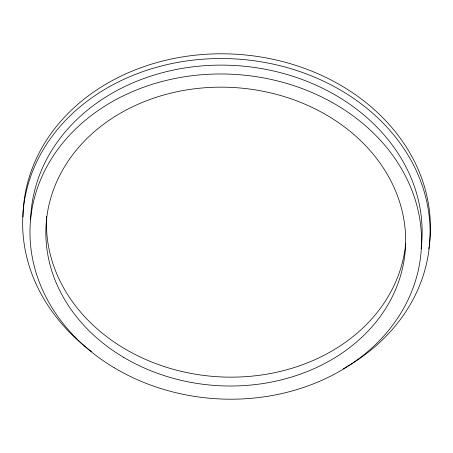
<?xml version="1.0" encoding="UTF-8"?>
<svg xmlns="http://www.w3.org/2000/svg" width="453" height="453" viewBox="0 0 453 453"><rect width="100%" height="100%" fill="white"/><g stroke="black" fill="none" stroke-linecap="round" stroke-linejoin="round"><path stroke-width="0.68" d="M30.651 219.229A195.928 162.434 4 0 1 238.941 65.781A195.928 162.434 4 0 1 421.12 248.595M405.673 243.839A180.045 149.264 4 0 1 214.479 376.517A180.045 149.264 4 0 1 46.693 216.274M22.99 216.953A203.873 169.02 4 0 1 238.516 54.394A203.873 169.02 4 0 1 429.263 245.413M429.076 246.794A203.873 169.02 4 0 1 428.77 248.867M91.495 351.556A203.873 169.02 4 0 1 84.728 103.063A203.873 169.02 4 0 1 383.442 123.437A203.873 169.02 4 0 1 343.38 368.736M114.332 367.825A195.928 162.434 4 0 0 420.877 254.122A195.928 162.434 4 0 0 142.038 87.814A195.928 162.434 4 0 0 114.332 367.825M123.363 357.185A180.045 149.264 4 0 0 405.056 252.7A180.045 149.264 4 0 0 148.827 99.875A180.045 149.264 4 0 0 123.363 357.185"/></g></svg>
